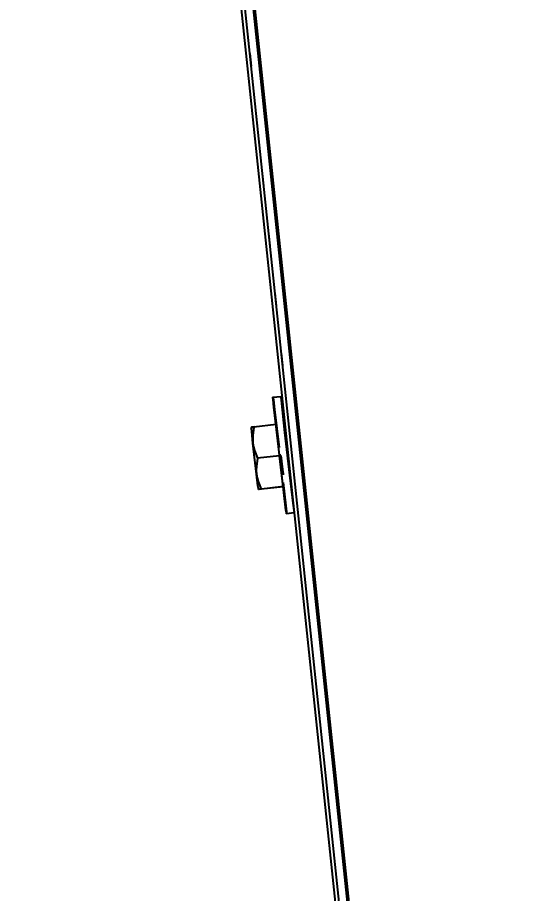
# Model space of a CAD drawing. Header units: millimetres. Extents: x 3109 to 13995, y 24552 to 39949.
# Drawn here: x 4390.3 to 4517.6, y 34183.5 to 34407.6 of the extents above; entities that cross this region are included whole.
import ezdxf

# ---------------------------------------------------------------- set-up
doc = ezdxf.new("R2010")
doc.units = ezdxf.units.MM
doc.header["$LTSCALE"] = 3
doc.layers.add('DomyÅ›lny', color=7, linetype='Continuous')
doc.styles.get("Standard").update_dxf_attribs({"font": 'arial.ttf'})
doc.dimstyles.new('MATEUSZ', dxfattribs={"dimtxt": 35, "dimasz": 16, "dimexe": 0.18, "dimexo": 0.0625, "dimgap": 0.09, "dimtad": 0, "dimdec": 0, "dimdsep": 46, "dimtxsty": 'Standard', "dimblk": 'DOT', "dimcen": 0.09, "dimse1": 1, "dimse2": 1, "dimadec": 0, "dimazin": 0, "dimtfac": 1, "dimtdec": 0, "dimtofl": 0, "dimtmove": 0, "dimatfit": 3, "dimfxl": 1, "dimtolj": 1, "dimtzin": 0, "dimlwd": 9, "dimlwe": 9, "dimarcsym": 0})

# ---------------------------------------------------------------- blocks, each defined once
blk = doc.blocks.new('_Dot')
at = {"color": 0, "linetype": 'ByBlock', "lineweight": -2}
blk.add_line((-0.5, 0), (-1, 0), dxfattribs=at)
at = {"color": 0, "linetype": 'ByBlock', "const_width": 0.5}
blk.add_lwpolyline([(-0.25, 0, 1), (0.25, 0, 1)], format="xyb", close=True, dxfattribs=at)
blk = doc.blocks.new('*D29')
at = {"color": 0, "lineweight": 9, "transparency": 16777216}
for start, end in [(340.8702, 2.8259), (279.1741, 301.1298)]:
    blk.add_arc((4551.57, 34184.71), 288.86, start, end, dxfattribs=at)
at = {"layer": 'Defpoints', "color": 0, "transparency": 16777216}
for p in [(4394.27, 35681.38), (6612.72, 34401.34), (4551.57, 34184.71), (4721.36, 33951.02), (4638.64, 33356.34)]:
    blk.add_point(p, dxfattribs=at)
at = {"color": 0, "lineweight": 9, "transparency": 16777216, "xscale": 16, "yscale": 16, "zscale": 16}
for p, rotation in [((4838.85, 34214.9), 94.41297339771745), ((4581.77, 33897.43), 187.5870266022825)]:
    blk.add_blockref('_Dot', p, dxfattribs=dict(at, rotation=rotation))
at = {"color": 0, "transparency": 16777216, "insert": (4776.06, 34002.92), "char_height": 100, "attachment_point": 5, "rotation": 51}
blk.add_mtext('\\A1;90°', dxfattribs=at)
blk = doc.blocks.new('*D30')
at = {"color": 0, "lineweight": 9, "transparency": 16777216}
for start, end in [(329.4544, 349.5013), (278.4987, 298.5456)]:
    blk.add_arc((4392.79, 35685.64), 366.91, start, end, dxfattribs=at)
at = {"layer": 'Defpoints', "color": 0, "transparency": 16777216}
for p in [(4469.01, 35674.93), (4401.08, 35606.73), (4583.59, 35372.25), (6672.2, 35365.29), (4637.61, 33356.34)]:
    blk.add_point(p, dxfattribs=at)
at = {"color": 0, "lineweight": 9, "transparency": 16777216, "xscale": 16, "yscale": 16, "zscale": 16}
for p, rotation in [((4756.13, 35634.58), 80.75063463596969), ((4431.14, 35320.75), 187.2493653640306)]:
    blk.add_blockref('_Dot', p, dxfattribs=dict(at, rotation=rotation))
at = {"color": 0, "transparency": 16777216, "insert": (4647.66, 35421.71), "char_height": 100, "attachment_point": 5, "rotation": 44}
blk.add_mtext('\\A1;76°', dxfattribs=at)
blk = doc.blocks.new('*D31')
at = {"color": 0, "lineweight": 9, "transparency": 16777216}
for start, end in [(174.4743, 201.6347), (232.3653, 259.5257)]:
    blk.add_arc((6747.74, 35354.68), 370.53, start, end, dxfattribs=at)
at = {"layer": 'Defpoints', "color": 0, "transparency": 16777216}
for p in [(4469.01, 35674.93), (6672.2, 35365.29), (6737.21, 35279.78), (6404.19, 35215.88), (6465.9, 33349.34)]:
    blk.add_point(p, dxfattribs=at)
at = {"color": 0, "lineweight": 9, "transparency": 16777216, "xscale": 16, "yscale": 16, "zscale": 16}
for p, rotation in [((6380.81, 35406.25), 83.23715371402146), ((6696.17, 34987.75), 350.7628462859789)]:
    blk.add_blockref('_Dot', p, dxfattribs=dict(at, rotation=rotation))
at = {"color": 0, "transparency": 16777216, "insert": (6451.82, 35131.69), "char_height": 100, "attachment_point": 5, "rotation": 307}
blk.add_mtext('\\A1;90°', dxfattribs=at)
blk = doc.blocks.new('*D34')
at = {"color": 0, "lineweight": 9, "transparency": 16777216}
for p, q in [((4270.17, 32724.1), (5416.74, 32724.1)), ((6863.77, 32724.1), (5717.19, 32724.1))]:
    blk.add_line(p, q, dxfattribs=at)
at = {"layer": 'Defpoints', "color": 0, "transparency": 16777216}
for p in [(4254.17, 35784.88), (6879.77, 35425.97), (6879.77, 32724.1)]:
    blk.add_point(p, dxfattribs=at)
at = {"color": 0, "lineweight": 9, "transparency": 16777216, "xscale": 16, "yscale": 16, "zscale": 16, "rotation": 180}
blk.add_blockref('_Dot', (4254.17, 32724.1), dxfattribs=at)
at = {"color": 0, "lineweight": 9, "transparency": 16777216, "xscale": 16, "yscale": 16, "zscale": 16}
blk.add_blockref('_Dot', (6879.77, 32724.1), dxfattribs=at)
at = {"color": 0, "transparency": 16777216, "insert": (5566.97, 32724.1), "char_height": 100, "attachment_point": 5}
blk.add_mtext('\\A1;2626', dxfattribs=at)
blk = doc.blocks.new('*D36')
at = {"color": 0, "lineweight": 9, "transparency": 16777216}
for p, q in [((4319.69, 32936.73), (5422.43, 32936.73)), ((6825.88, 32936.73), (5723.15, 32936.73))]:
    blk.add_line(p, q, dxfattribs=at)
at = {"layer": 'Defpoints', "color": 0, "transparency": 16777216}
for p in [(4303.69, 35777.81), (6841.88, 35421.2), (6841.88, 32936.73)]:
    blk.add_point(p, dxfattribs=at)
at = {"color": 0, "lineweight": 9, "transparency": 16777216, "xscale": 16, "yscale": 16, "zscale": 16, "rotation": 180}
blk.add_blockref('_Dot', (4303.69, 32936.73), dxfattribs=at)
at = {"color": 0, "lineweight": 9, "transparency": 16777216, "xscale": 16, "yscale": 16, "zscale": 16}
blk.add_blockref('_Dot', (6841.88, 32936.73), dxfattribs=at)
at = {"color": 0, "transparency": 16777216, "insert": (5572.79, 32936.73), "char_height": 100, "attachment_point": 5}
blk.add_mtext('\\A1;2538', dxfattribs=at)

msp = doc.modelspace()

# ---------------------------------------------------------------- linework, layer by layer
at = {"layer": 'DomyÅ›lny'}
for p, q in [((4312.3, 35695.92), (4558.2, 33356.34)), ((4559.23, 33356.34), (4323.17, 35602.33)), ((4325.69, 35597.25), (4561.22, 33356.34)), ((4561.72, 33356.34), (4326.2, 35597.12)), ((4450.05, 34395.12), (4449.71, 34398.31)), ((4451.66, 34379.8), (4451.32, 34382.99)), ((4453.27, 34364.48), (4452.93, 34367.67)), ((4454.88, 34349.15), (4454.55, 34352.34)), ((4456.49, 34333.83), (4456.16, 34337.02)), ((4458.1, 34318.51), (4457.77, 34321.7)), ((4455.58, 34310.4), (4457.56, 34310.63)), ((4455.58, 34310.4), (4457.56, 34310.63)), ((4456.36, 34303.41), (4450.71, 34302.76)), ((4456.36, 34303.41), (4450.71, 34302.76)), ((4457.26, 34295.44), (4451.62, 34294.78)), ((4457.26, 34295.44), (4451.62, 34294.78)), ((4458.21, 34287.52), (4457.26, 34295.44)), ((4458.21, 34287.52), (4457.26, 34295.44)), ((4458.21, 34287.52), (4452.56, 34286.87)), ((4458.21, 34287.52), (4452.56, 34286.87)), ((4458.26, 34287.58), (4452.61, 34286.93)), ((4458.26, 34287.58), (4452.61, 34286.93)), ((4461.03, 34280.83), (4459.04, 34280.6)), ((4461.03, 34280.83), (4459.04, 34280.6))]:
    msp.add_line(p, q, dxfattribs=at)
for points in [[(4459.04, 34280.6, 0), (4459.04, 34280.6, 0), (4459.04, 34280.6, 0), (4459.04, 34280.6, 0), (4459.04, 34280.6, 0), (4459.04, 34280.61, 0), (4459.03, 34280.64, 0), (4459, 34280.8, 0), (4458.9, 34281.55, 0), (4457.9, 34289.76, 0), (4456.62, 34300.73, 0), (4455.82, 34307.91, 0), (4455.62, 34309.82, 0), (4455.58, 34310.27, 0), (4455.57, 34310.37, 0), (4455.57, 34310.39, 0), (4455.57, 34310.39, 0), (4455.58, 34310.4, 0), (4455.58, 34310.4, 0), (4455.58, 34310.4, 0), (4455.58, 34310.4, 0), (4455.58, 34310.4, 0), (4455.58, 34310.4, 0), (4455.58, 34310.4, 0), (4455.58, 34310.4, 0), (4455.58, 34310.4, 0), (4455.58, 34310.4, 0), (4455.58, 34310.4, 0), (4455.58, 34310.4, 0), (4455.58, 34310.4, 0), (4455.58, 34310.4, 0), (4455.58, 34310.4, 0), (4455.58, 34310.4, 0), (4455.58, 34310.4, 0), (4455.58, 34310.4, 0)], [(4459.04, 34280.6, 0), (4459.04, 34280.6, 0), (4459.04, 34280.6, 0), (4459.04, 34280.6, 0), (4459.04, 34280.6, 0), (4459.04, 34280.61, 0), (4459.03, 34280.64, 0), (4459, 34280.8, 0), (4458.9, 34281.55, 0), (4457.9, 34289.76, 0), (4456.62, 34300.73, 0), (4455.82, 34307.91, 0), (4455.62, 34309.82, 0), (4455.58, 34310.27, 0), (4455.57, 34310.37, 0), (4455.57, 34310.39, 0), (4455.57, 34310.39, 0), (4455.58, 34310.4, 0), (4455.58, 34310.4, 0), (4455.58, 34310.4, 0), (4455.58, 34310.4, 0), (4455.58, 34310.4, 0), (4455.58, 34310.4, 0), (4455.58, 34310.4, 0), (4455.58, 34310.4, 0), (4455.58, 34310.4, 0), (4455.58, 34310.4, 0), (4455.58, 34310.4, 0), (4455.58, 34310.4, 0), (4455.58, 34310.4, 0), (4455.58, 34310.4, 0), (4455.58, 34310.4, 0), (4455.58, 34310.4, 0), (4455.58, 34310.4, 0), (4455.58, 34310.4, 0)], [(4455.58, 34310.4, 0), (4455.58, 34310.4, 0), (4455.58, 34310.4, 0), (4455.58, 34310.4, 0), (4455.58, 34310.39, 0), (4455.58, 34310.39, 0), (4455.59, 34310.33, 0), (4455.64, 34310.02, 0), (4455.83, 34308.59, 0), (4456.6, 34302.27, 0)], [(4455.58, 34310.4, 0), (4455.58, 34310.4, 0), (4455.58, 34310.4, 0), (4455.58, 34310.4, 0), (4455.58, 34310.39, 0), (4455.58, 34310.38, 0), (4455.6, 34310.28, 0), (4455.68, 34309.74, 0), (4456, 34307.24, 0), (4457.16, 34297.53, 0)], [(4457.56, 34310.63, 0), (4457.56, 34310.63, 0), (4457.56, 34310.63, 0), (4457.56, 34310.63, 0), (4457.56, 34310.63, 0), (4457.56, 34310.63, 0), (4457.56, 34310.63, 0), (4457.56, 34310.63, 0), (4457.56, 34310.63, 0), (4457.56, 34310.63, 0), (4457.56, 34310.63, 0), (4457.56, 34310.63, 0), (4457.56, 34310.63, 0), (4457.56, 34310.63, 0), (4457.56, 34310.63, 0), (4457.56, 34310.63, 0), (4457.56, 34310.63, 0), (4457.56, 34310.63, 0), (4457.56, 34310.63, 0), (4457.56, 34310.62, 0), (4457.56, 34310.59, 0), (4457.57, 34310.42, 0), (4457.64, 34309.66, 0), (4458.55, 34301.41, 0), (4459.83, 34290.45, 0), (4460.69, 34283.34, 0), (4460.93, 34281.44, 0), (4461, 34280.98, 0), (4461.02, 34280.87, 0), (4461.03, 34280.84, 0), (4461.03, 34280.83, 0), (4461.03, 34280.83, 0), (4461.03, 34280.83, 0), (4461.03, 34280.83, 0), (4461.03, 34280.83, 0)], [(4457.56, 34310.63, 0), (4457.56, 34310.63, 0), (4457.56, 34310.63, 0), (4457.56, 34310.63, 0), (4457.56, 34310.63, 0), (4457.56, 34310.63, 0), (4457.56, 34310.63, 0), (4457.56, 34310.63, 0), (4457.56, 34310.63, 0), (4457.56, 34310.63, 0), (4457.56, 34310.63, 0), (4457.56, 34310.63, 0), (4457.56, 34310.63, 0), (4457.56, 34310.63, 0), (4457.56, 34310.63, 0), (4457.56, 34310.63, 0), (4457.56, 34310.63, 0), (4457.56, 34310.63, 0), (4457.56, 34310.63, 0), (4457.56, 34310.62, 0), (4457.56, 34310.59, 0), (4457.57, 34310.42, 0), (4457.64, 34309.66, 0), (4458.55, 34301.41, 0), (4459.83, 34290.45, 0), (4460.69, 34283.34, 0), (4460.93, 34281.44, 0), (4461, 34280.98, 0), (4461.02, 34280.87, 0), (4461.03, 34280.84, 0), (4461.03, 34280.83, 0), (4461.03, 34280.83, 0), (4461.03, 34280.83, 0), (4461.03, 34280.83, 0), (4461.03, 34280.83, 0)], [(4450.76, 34302.82, 0), (4450.21, 34302.74, 0), (4450.08, 34302.72, 0), (4450.04, 34302.71, 0), (4450.03, 34302.71, 0), (4450.03, 34302.71, 0), (4450.03, 34302.71, 0), (4450.03, 34302.71, 0), (4450.03, 34302.71, 0), (4450.03, 34302.71, 0)], [(4450.76, 34302.82, 0), (4450.21, 34302.74, 0), (4450.08, 34302.72, 0), (4450.04, 34302.71, 0), (4450.03, 34302.71, 0), (4450.03, 34302.71, 0), (4450.03, 34302.71, 0), (4450.03, 34302.71, 0), (4450.03, 34302.71, 0), (4450.03, 34302.71, 0)], [(4450.03, 34302.71, 0), (4450.03, 34302.7, 0), (4450.03, 34302.7, 0), (4450.03, 34302.7, 0), (4450.03, 34302.7, 0), (4450.03, 34302.7, 0), (4450.03, 34302.7, 0), (4450.03, 34302.7, 0), (4450.03, 34302.7, 0), (4450.03, 34302.7, 0), (4450.03, 34302.7, 0), (4450.03, 34302.7, 0), (4450.03, 34302.7, 0), (4450.03, 34302.7, 0), (4450.03, 34302.7, 0), (4450.03, 34302.7, 0), (4450.03, 34302.7, 0), (4450.03, 34302.7, 0), (4450.03, 34302.7, 0), (4450.03, 34302.7, 0), (4450.04, 34302.7, 0), (4450.14, 34302.71, 0), (4450.71, 34302.76, 0)], [(4450.03, 34302.71, 0), (4450.03, 34302.7, 0), (4450.03, 34302.7, 0), (4450.03, 34302.7, 0), (4450.03, 34302.7, 0), (4450.03, 34302.7, 0), (4450.03, 34302.7, 0), (4450.03, 34302.7, 0), (4450.03, 34302.7, 0), (4450.03, 34302.7, 0), (4450.03, 34302.7, 0), (4450.03, 34302.7, 0), (4450.03, 34302.7, 0), (4450.03, 34302.7, 0), (4450.03, 34302.7, 0), (4450.03, 34302.7, 0), (4450.03, 34302.7, 0), (4450.03, 34302.7, 0), (4450.03, 34302.7, 0), (4450.03, 34302.7, 0), (4450.04, 34302.7, 0), (4450.14, 34302.71, 0), (4450.71, 34302.76, 0)], [(4450.46, 34298.69, 0), (4450.13, 34301.61, 0), (4450.05, 34302.43, 0), (4450.03, 34302.63, 0), (4450.03, 34302.69, 0), (4450.03, 34302.7, 0), (4450.03, 34302.7, 0), (4450.03, 34302.7, 0), (4450.03, 34302.7, 0), (4450.03, 34302.7, 0), (4450.03, 34302.71, 0)], [(4450.46, 34298.69, 0), (4450.13, 34301.61, 0), (4450.05, 34302.43, 0), (4450.03, 34302.63, 0), (4450.03, 34302.69, 0), (4450.03, 34302.7, 0), (4450.03, 34302.7, 0), (4450.03, 34302.7, 0), (4450.03, 34302.7, 0), (4450.03, 34302.7, 0), (4450.03, 34302.71, 0)], [(4450.71, 34302.76, 0), (4450.41, 34300.63, 0), (4450.39, 34299.65, 0), (4450.46, 34298.69, 0)], [(4450.71, 34302.76, 0), (4450.41, 34300.63, 0), (4450.39, 34299.65, 0), (4450.46, 34298.69, 0)], [(4450.46, 34298.69, 0), (4450.61, 34297.73, 0), (4450.85, 34296.78, 0), (4451.62, 34294.78, 0)], [(4451.38, 34290.74, 0), (4450.46, 34298.69, 0)], [(4450.46, 34298.69, 0), (4450.61, 34297.73, 0), (4450.85, 34296.78, 0), (4451.62, 34294.78, 0)], [(4451.38, 34290.74, 0), (4450.46, 34298.69, 0)], [(4457.36, 34295.85, 0), (4457.91, 34291.07, 0)], [(4458.28, 34290.58, 0), (4458.28, 34290.58, 0), (4458.28, 34290.58, 0), (4458.28, 34290.58, 0), (4458.28, 34290.58, 0), (4458.28, 34290.58, 0), (4458.28, 34290.58, 0), (4458.28, 34290.58, 0), (4458.28, 34290.58, 0), (4458.28, 34290.58, 0), (4458.28, 34290.58, 0), (4458.28, 34290.58, 0), (4458.28, 34290.58, 0), (4458.28, 34290.59, 0), (4458.27, 34290.65, 0), (4458.24, 34290.9, 0), (4458.1, 34291.96, 0), (4457.68, 34295.51, 0)], [(4458.28, 34290.58, 0), (4458.28, 34290.58, 0), (4458.28, 34290.58, 0), (4458.28, 34290.58, 0), (4458.28, 34290.58, 0), (4458.28, 34290.58, 0), (4458.28, 34290.58, 0), (4458.28, 34290.58, 0), (4458.28, 34290.58, 0), (4458.28, 34290.58, 0), (4458.28, 34290.58, 0), (4458.28, 34290.58, 0), (4458.28, 34290.58, 0), (4458.28, 34290.59, 0), (4458.27, 34290.65, 0), (4458.24, 34290.9, 0), (4458.1, 34291.96, 0), (4457.68, 34295.51, 0)], [(4451.62, 34294.78, 0), (4451.33, 34292.67, 0), (4451.31, 34291.7, 0), (4451.38, 34290.74, 0)], [(4451.62, 34294.78, 0), (4451.33, 34292.67, 0), (4451.31, 34291.7, 0), (4451.38, 34290.74, 0)], [(4451.38, 34290.74, 0), (4451.54, 34289.8, 0), (4451.78, 34288.85, 0), (4452.56, 34286.87, 0)], [(4451.88, 34286.81, 0), (4451.88, 34286.81, 0), (4451.88, 34286.81, 0), (4451.88, 34286.81, 0), (4451.88, 34286.81, 0), (4451.88, 34286.81, 0), (4451.88, 34286.81, 0), (4451.88, 34286.81, 0), (4451.88, 34286.81, 0), (4451.88, 34286.81, 0), (4451.88, 34286.81, 0), (4451.88, 34286.81, 0), (4451.88, 34286.81, 0), (4451.88, 34286.81, 0), (4451.88, 34286.81, 0), (4451.88, 34286.81, 0), (4451.88, 34286.81, 0), (4451.88, 34286.82, 0), (4451.87, 34286.85, 0), (4451.84, 34287.02, 0), (4451.74, 34287.77, 0), (4451.38, 34290.74, 0)], [(4451.38, 34290.74, 0), (4451.54, 34289.8, 0), (4451.78, 34288.85, 0), (4452.56, 34286.87, 0)], [(4451.88, 34286.81, 0), (4451.88, 34286.81, 0), (4451.88, 34286.81, 0), (4451.88, 34286.81, 0), (4451.88, 34286.81, 0), (4451.88, 34286.81, 0), (4451.88, 34286.81, 0), (4451.88, 34286.81, 0), (4451.88, 34286.81, 0), (4451.88, 34286.81, 0), (4451.88, 34286.81, 0), (4451.88, 34286.81, 0), (4451.88, 34286.81, 0), (4451.88, 34286.81, 0), (4451.88, 34286.81, 0), (4451.88, 34286.81, 0), (4451.88, 34286.81, 0), (4451.88, 34286.82, 0), (4451.87, 34286.85, 0), (4451.84, 34287.02, 0), (4451.74, 34287.77, 0), (4451.38, 34290.74, 0)], [(4458.19, 34288.59, 0), (4458.86, 34282.59, 0), (4459.01, 34281.06, 0), (4459.04, 34280.7, 0), (4459.05, 34280.62, 0), (4459.05, 34280.6, 0), (4459.04, 34280.6, 0), (4459.04, 34280.6, 0), (4459.04, 34280.6, 0), (4459.04, 34280.6, 0), (4459.04, 34280.6, 0), (4459.04, 34280.6, 0), (4459.04, 34280.6, 0), (4459.04, 34280.6, 0), (4459.04, 34280.6, 0), (4459.04, 34280.6, 0), (4459.04, 34280.6, 0), (4459.04, 34280.6, 0), (4459.04, 34280.6, 0), (4459.04, 34280.6, 0), (4459.04, 34280.6, 0), (4459.04, 34280.6, 0), (4459.04, 34280.6, 0)], [(4452.56, 34286.87, 0), (4452.04, 34286.82, 0), (4451.92, 34286.81, 0), (4451.89, 34286.81, 0), (4451.88, 34286.81, 0), (4451.88, 34286.81, 0), (4451.88, 34286.81, 0), (4451.88, 34286.81, 0), (4451.88, 34286.81, 0), (4451.88, 34286.81, 0), (4451.88, 34286.81, 0), (4451.88, 34286.81, 0), (4451.88, 34286.81, 0), (4451.88, 34286.81, 0), (4451.88, 34286.81, 0), (4451.88, 34286.81, 0), (4451.88, 34286.81, 0), (4451.88, 34286.81, 0), (4451.88, 34286.81, 0), (4451.88, 34286.81, 0), (4451.88, 34286.81, 0), (4451.88, 34286.81, 0), (4451.88, 34286.81, 0), (4451.88, 34286.81, 0)], [(4452.56, 34286.87, 0), (4452.04, 34286.82, 0), (4451.92, 34286.81, 0), (4451.89, 34286.81, 0), (4451.88, 34286.81, 0), (4451.88, 34286.81, 0), (4451.88, 34286.81, 0), (4451.88, 34286.81, 0), (4451.88, 34286.81, 0), (4451.88, 34286.81, 0), (4451.88, 34286.81, 0), (4451.88, 34286.81, 0), (4451.88, 34286.81, 0), (4451.88, 34286.81, 0), (4451.88, 34286.81, 0), (4451.88, 34286.81, 0), (4451.88, 34286.81, 0), (4451.88, 34286.81, 0), (4451.88, 34286.81, 0), (4451.88, 34286.81, 0), (4451.88, 34286.81, 0), (4451.88, 34286.81, 0), (4451.88, 34286.81, 0), (4451.88, 34286.81, 0)], [(4458.28, 34287.8, 0), (4458.88, 34282.37, 0), (4459.02, 34281.01, 0), (4459.04, 34280.69, 0), (4459.05, 34280.62, 0), (4459.05, 34280.6, 0), (4459.04, 34280.6, 0), (4459.04, 34280.6, 0), (4459.04, 34280.6, 0), (4459.04, 34280.6, 0), (4459.04, 34280.6, 0), (4459.04, 34280.6, 0), (4459.04, 34280.6, 0), (4459.04, 34280.6, 0), (4459.04, 34280.6, 0), (4459.04, 34280.6, 0), (4459.04, 34280.6, 0), (4459.04, 34280.6, 0), (4459.04, 34280.6, 0), (4459.04, 34280.6, 0), (4459.04, 34280.6, 0), (4459.04, 34280.6, 0), (4459.04, 34280.6, 0)]]:
    msp.add_polyline3d(points, dxfattribs=at)

# ---------------------------------------------------------------- dimensions: what is measured, and where the dimension line sits
for base, p1, p2, picture, middle in [((6879.77, 32724.1), (4254.17, 35784.88), (6879.77, 35425.97), '*D34', (5566.97, 32724.1)), ((6841.88, 32936.73), (4303.69, 35777.81), (6841.88, 35421.2), '*D36', (5572.79, 32936.73))]:
    dim = msp.add_linear_dim(base=base, p1=p1, p2=p2, dimstyle='MATEUSZ', override={"dimtxt": 100})
    dim.commit()
    dim.dimension.update_dxf_attribs({"geometry": picture, "text_midpoint": middle})
for base, line1, line2, picture, middle in [((4721.36, 33951.02), ((4638.64, 33356.34), (4394.27, 35681.38)), ((4551.57, 34184.71), (6612.72, 34401.34)), '*D29', (4776.06, 34002.92)), ((4583.59, 35372.25), ((6672.2, 35365.29), (4469.01, 35674.93)), ((4401.08, 35606.73), (4637.61, 33356.34)), '*D30', (4647.66, 35421.71)), ((6404.19, 35215.88), ((6465.9, 33349.34), (6737.21, 35279.78)), ((6672.2, 35365.29), (4469.01, 35674.93)), '*D31', (6451.82, 35131.69))]:
    dim = msp.add_angular_dim_2l(base=base, line1=line1, line2=line2, dimstyle='MATEUSZ', override={"dimtxt": 100})
    dim.commit()
    dim.dimension.update_dxf_attribs({"geometry": picture, "text_midpoint": middle})

doc.saveas('drawing.dxf')
